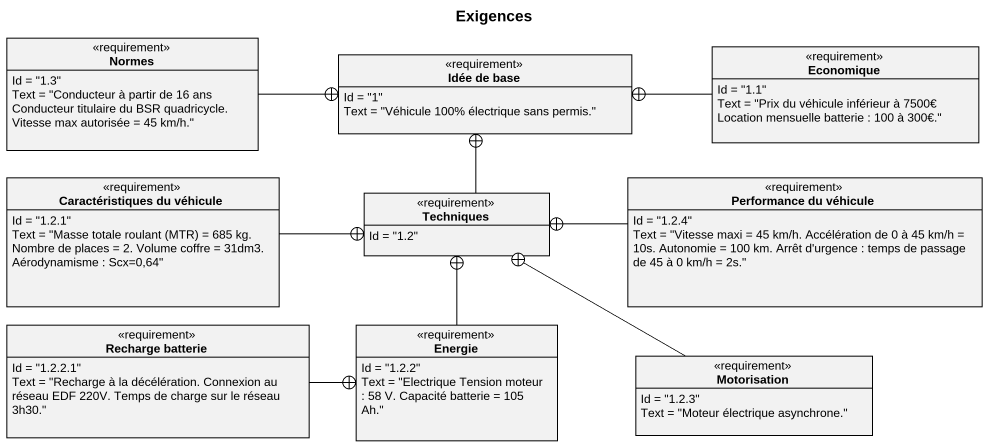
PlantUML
@startuml
title Exigences
hide circle
hide empty members
class Normes <<requirement>> {
  Id = "1.3"
  Text = "Conducteur à partir de 16 ans Conducteur titulaire du BSR quadricycle. Vitesse max autorisée = 45 km/h."
}
class "Idée de base" as Idée_de_base <<requirement>> {
  Id = "1"
  Text = "Véhicule 100% électrique sans permis."
}
class Economique <<requirement>> {
  Id = "1.1"
  Text = "Prix du véhicule inférieur à 7500€ Location mensuelle batterie : 100 à 300€."
}
class "Caractéristiques du véhicule" as Caractéristiques_du_véhicule <<requirement>> {
  Id = "1.2.1"
  {field} Text = "Masse totale roulant (MTR) = 685 kg. Nombre de places = 2. Volume coffre = 31dm3. Aérodynamisme : Scx=0,64"
}
class Techniques <<requirement>> {
  Id = "1.2"
}
class "Performance du véhicule" as Performance_du_véhicule <<requirement>> {
  Id = "1.2.4"
  Text = "Vitesse maxi = 45 km/h. Accélération de 0 à 45 km/h = 10s. Autonomie = 100 km. Arrêt d'urgence : temps de passage de 45 à 0 km/h = 2s."
}
class "Recharge batterie" as Recharge_batterie <<requirement>> {
  Id = "1.2.2.1"
  Text = "Recharge à la décélération. Connexion au réseau EDF 220V. Temps de charge sur le réseau 3h30."
}
class Energie <<requirement>> {
  Id = "1.2.2"
  Text = "Electrique Tension moteur : 58 V. Capacité batterie = 105 Ah."
}
class Motorisation <<requirement>> {
  Id = "1.2.3"
  Text = "Moteur électrique asynchrone."
}
Normes -right-+ Idée_de_base
Economique -left-+ Idée_de_base
Caractéristiques_du_véhicule -right-+ Techniques
Techniques -up-+ Idée_de_base
Performance_du_véhicule -left-+ Techniques
Recharge_batterie -right-+ Energie
Energie -up-+ Techniques
Motorisation -left-+ Techniques
@enduml
